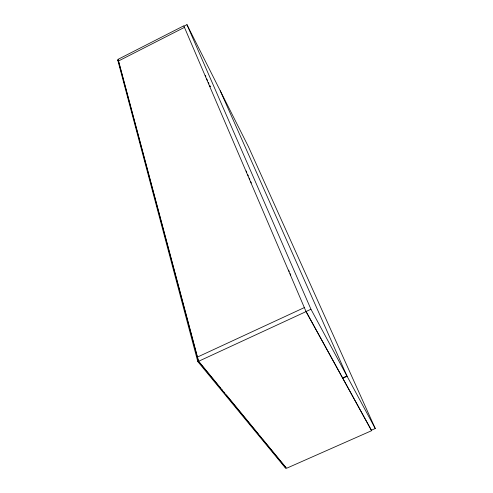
<?xml version="1.0" encoding="UTF-8"?>
<svg xmlns="http://www.w3.org/2000/svg" width="493" height="493" viewBox="0 0 493 493"><rect width="100%" height="100%" fill="white"/><g stroke="black" fill="none" stroke-linecap="round" stroke-linejoin="round"><path stroke-width="0.74" d="M183.957 26.172L186.946 24.65L220.051 90.367L347.127 376.338L375.259 428.528L371.383 430.241L342.789 378.291L347.127 376.338M262.282 438.739L286.113 467.752L285.484 468.036L197.767 361.529L117.741 60.091L118.228 59.838L198.365 360.42M118.443 61.021L184.45 27.368M197.329 357.123L304.335 307.589M197.767 361.529L198.562 361.166L218.017 384.848M310.954 309.24L306.042 311.508L342.586 377.921L346.924 375.962L310.954 309.24L186.946 24.65M198.451 361.351L306.054 311.607L371.599 430.697L286.396 468.35L198.451 361.351L118.006 59.37L183.784 25.821L306.054 311.607M218.991 386.037L220.451 387.812M221.425 388.995L222.398 390.179M223.853 391.96L224.826 393.143M226.287 394.918L258.874 434.592M259.848 435.775L261.308 437.556M117.741 60.091L118.542 61.397M209.975 86.164L210.228 86.626M220.242 90.749L248.49 146.809L375.259 428.528M208.416 82.528L208.835 83.372M209.969 85.77L210.228 86.349M205.23 75.392L205.84 76.803M206.746 78.929L207.356 80.347M208.262 82.467L208.872 83.884M246.167 170.972L246.777 172.39M247.683 174.516L248.293 175.927M249.205 178.053L249.809 179.47M250.721 181.597L251.325 183.008M288.627 270.096L289.231 271.514M290.143 273.64L290.747 275.057M284.997 466.575L285.484 468.036"/></g></svg>
